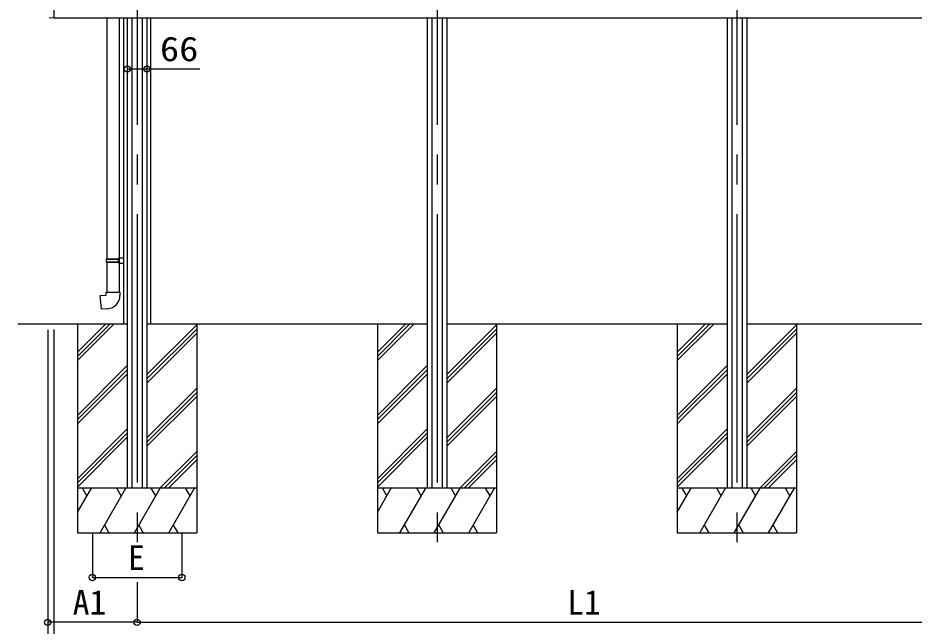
# Model space of a CAD drawing. Units: millimetres, scale not verified. Extents: x -11088 to 11088, y -17904 to 17951.
# Drawn here: x -7548 to -4540, y -14887 to -12847 of the extents above; entities that cross this region are included whole.
import ezdxf
from ezdxf.enums import TextEntityAlignment as Align

# ---------------------------------------------------------------- set-up
doc = ezdxf.new("R2010")
doc.units = ezdxf.units.MM
doc.header["$LTSCALE"] = 100
doc.linetypes.add('CHAIN2', pattern=[12, 9, -1, 1, -1])
for name, color, linetype in [('0-2_YKK_A1', 4, 'Continuous'), ('0-3_YKK_13', 4, 'Continuous'), ('0-4_YKK_12', 2, 'CHAIN2'), ('0-5_YKK_D', 6, 'Continuous')]:
    doc.layers.add(name, color=color, linetype=linetype)
doc.styles.add('ＭＳ ゴシック', font='')
doc.styles.get('ＭＳ ゴシック').set_extended_font_data('MS Gothic')

msp = doc.modelspace()

# ---------------------------------------------------------------- linework, layer by layer
at = {"layer": '0-2_YKK_A1'}
for p, q in [((-7428.4, -12010.4), (-7428.4, -12847.4)), ((-7428.4, -12846.9), (-3848.4, -12846.9)), ((-7193.9, -12847), (-7193.9, -13874.3)), ((-7181.4, -12846.9), (-7181.4, -14423.9)), ((-7165.9, -12846.9), (-7165.9, -14423.9)), ((-7130.9, -12846.9), (-7130.9, -14423.9)), ((-7115.4, -12846.9), (-7115.4, -14423.9)), ((-7103.5, -12847), (-7103.5, -13874.3)), ((-6174.7, -12846.9), (-6174.7, -14423.9)), ((-6159.2, -12846.9), (-6159.2, -14423.9)), ((-6124.2, -12846.9), (-6124.2, -14423.9)), ((-6108.7, -12846.9), (-6108.7, -14423.9)), ((-5168.1, -12846.9), (-5168.1, -14423.9)), ((-5152.6, -12846.9), (-5152.6, -14423.9)), ((-5117.6, -12846.9), (-5117.6, -14423.9)), ((-5102.1, -12846.9), (-5102.1, -14423.9)), ((-7181.4, -13873.9), (-7548.4, -13873.9)), ((-7348.4, -13873.9), (-7348.4, -14573.9)), ((-7348.4, -13967.9), (-7254.4, -13873.9)), ((-7348.4, -13982.1), (-7240.3, -13873.9)), ((-7348.4, -13996.2), (-7226.1, -13873.9)), ((-6174.7, -13873.9), (-7115.4, -13873.9)), ((-7115.4, -14043.3), (-6948.4, -13876.3)), ((-7115.4, -14057.4), (-6948.4, -13890.4)), ((-6948.4, -13873.9), (-6948.4, -14573.9)), ((-6341.7, -13873.9), (-6341.7, -14573.9)), ((-6341.7, -13967.9), (-6247.8, -13873.9)), ((-6341.7, -13982.1), (-6233.6, -13873.9)), ((-6341.7, -13996.2), (-6219.5, -13873.9)), ((-5168.1, -13873.9), (-6108.7, -13873.9)), ((-6108.7, -14043.3), (-5941.7, -13876.3)), ((-6108.7, -14057.4), (-5941.7, -13890.4)), ((-5941.7, -13873.9), (-5941.7, -14573.9)), ((-5335.1, -13873.9), (-5335.1, -14573.9)), ((-5335.1, -13967.9), (-5241.1, -13873.9)), ((-5335.1, -13982.1), (-5227, -13873.9)), ((-5335.1, -13996.2), (-5212.8, -13873.9)), ((-4161.4, -13873.9), (-5102.1, -13873.9)), ((-5102.1, -14043.3), (-4935.1, -13876.3)), ((-5102.1, -14057.4), (-4935.1, -13890.4)), ((-4935.1, -13873.9), (-4935.1, -14573.9)), ((-7115.4, -14071.6), (-6948.4, -13904.6)), ((-6108.7, -14071.6), (-5941.7, -13904.6)), ((-5102.1, -14071.6), (-4935.1, -13904.6)), ((-7348.4, -14180.1), (-7181.4, -14013.1)), ((-6341.7, -14180.1), (-6174.7, -14013.1)), ((-5335.1, -14180.1), (-5168.1, -14013.1)), ((-7348.4, -14194.2), (-7181.4, -14027.2)), ((-7348.4, -14208.3), (-7181.4, -14041.3)), ((-6341.7, -14194.2), (-6174.7, -14027.2)), ((-6341.7, -14208.3), (-6174.7, -14041.3)), ((-5335.1, -14194.2), (-5168.1, -14027.2)), ((-5335.1, -14208.3), (-5168.1, -14041.3)), ((-7115.4, -14255.4), (-6948.4, -14088.4)), ((-7115.4, -14269.6), (-6948.4, -14102.6)), ((-6108.7, -14255.4), (-5941.7, -14088.4)), ((-6108.7, -14269.6), (-5941.7, -14102.6)), ((-5102.1, -14255.4), (-4935.1, -14088.4)), ((-5102.1, -14269.6), (-4935.1, -14102.6)), ((-7115.4, -14283.7), (-6948.4, -14116.7)), ((-6108.7, -14283.7), (-5941.7, -14116.7)), ((-5102.1, -14283.7), (-4935.1, -14116.7)), ((-7348.4, -14392.2), (-7181.4, -14225.2)), ((-6341.7, -14392.2), (-6174.7, -14225.2)), ((-5335.1, -14392.2), (-5168.1, -14225.2)), ((-7348.4, -14406.3), (-7181.4, -14239.3)), ((-7348.4, -14420.5), (-7181.4, -14253.5)), ((-6341.7, -14406.3), (-6174.7, -14239.3)), ((-6341.7, -14420.5), (-6174.7, -14253.5)), ((-5335.1, -14406.3), (-5168.1, -14239.3)), ((-5335.1, -14420.5), (-5168.1, -14253.5)), ((-7071.8, -14423.9), (-6948.4, -14300.6)), ((-7057.7, -14423.9), (-6948.4, -14314.7)), ((-6065.1, -14423.9), (-5941.7, -14300.6)), ((-6051, -14423.9), (-5941.7, -14314.7)), ((-5058.5, -14423.9), (-4935.1, -14300.6)), ((-5044.3, -14423.9), (-4935.1, -14314.7)), ((-7043.5, -14423.9), (-6948.4, -14328.8)), ((-6036.8, -14423.9), (-5941.7, -14328.8)), ((-5030.2, -14423.9), (-4935.1, -14328.8)), ((-6948.4, -14423.9), (-7348.4, -14423.9)), ((-7348.4, -14504.7), (-7301.8, -14423.9)), ((-7316.8, -14449.9), (-7331.8, -14423.9)), ((-7272.9, -14573.9), (-7186.3, -14423.9)), ((-7201.3, -14449.9), (-7216.3, -14423.9)), ((-7157.5, -14573.9), (-7070.8, -14423.9)), ((-7085.8, -14449.9), (-7100.8, -14423.9)), ((-7042, -14573.9), (-6955.4, -14423.9)), ((-6970.4, -14449.9), (-6985.4, -14423.9)), ((-5941.7, -14423.9), (-6341.7, -14423.9)), ((-6341.7, -14504.7), (-6295.1, -14423.9)), ((-6310.1, -14449.9), (-6325.1, -14423.9)), ((-6266.3, -14573.9), (-6179.7, -14423.9)), ((-6194.7, -14449.9), (-6209.7, -14423.9)), ((-6150.8, -14573.9), (-6064.2, -14423.9)), ((-6079.2, -14449.9), (-6094.2, -14423.9)), ((-6035.3, -14573.9), (-5948.7, -14423.9)), ((-5963.7, -14449.9), (-5978.7, -14423.9)), ((-4935.1, -14423.9), (-5335.1, -14423.9)), ((-5335.1, -14504.7), (-5288.5, -14423.9)), ((-5303.5, -14449.9), (-5318.5, -14423.9)), ((-5259.6, -14573.9), (-5173, -14423.9)), ((-5188, -14449.9), (-5203, -14423.9)), ((-5144.1, -14573.9), (-5057.5, -14423.9)), ((-5072.5, -14449.9), (-5087.5, -14423.9)), ((-5028.6, -14573.9), (-4942, -14423.9)), ((-4957, -14449.9), (-4972, -14423.9)), ((-7257.9, -14548), (-7242.9, -14573.9)), ((-7142.5, -14548), (-7127.5, -14573.9)), ((-7027, -14548), (-7012, -14573.9)), ((-6251.3, -14548), (-6236.3, -14573.9)), ((-6135.8, -14548), (-6120.8, -14573.9)), ((-6020.3, -14548), (-6005.3, -14573.9)), ((-5244.6, -14548), (-5229.6, -14573.9)), ((-5129.1, -14548), (-5114.1, -14573.9)), ((-5013.6, -14548), (-4998.6, -14573.9)), ((-7348.4, -14573.9), (-6948.4, -14573.9)), ((-6341.7, -14573.9), (-5941.7, -14573.9)), ((-5335.1, -14573.9), (-4935.1, -14573.9))]:
    msp.add_line(p, q, dxfattribs=at)
at = {"layer": '0-3_YKK_13'}
for p, q in [((-7428.4, -12847.5), (-7443.7, -12846.7)), ((-7249.9, -12846.9), (-7249.9, -13654.4)), ((-7207.9, -13651.8), (-7207.9, -12846.9)), ((-7251.9, -13656.4), (-7250.9, -13654.4)), ((-7250.9, -13654.4), (-7207.9, -13654.4)), ((-7212.4, -13656.4), (-7212.8, -13654.4)), ((-7209.9, -13651.9), (-7193.9, -13651.4)), ((-7209.9, -13653.9), (-7209.9, -13651.9)), ((-7209.9, -13653.9), (-7207.9, -13653.9)), ((-7207.9, -13654.4), (-7207.9, -13654.9)), ((-7193.9, -13651.4), (-7193.9, -13669.4)), ((-7251.9, -13656.4), (-7207.9, -13656.4)), ((-7251.9, -13656.4), (-7251.9, -13664.4)), ((-7251.9, -13664.4), (-7207.9, -13664.4)), ((-7251.9, -13664.4), (-7250.9, -13666.4)), ((-7250.9, -13666.4), (-7207.9, -13666.4)), ((-7249.9, -13666.4), (-7249.9, -13766.4)), ((-7209.9, -13668.9), (-7209.9, -13666.9)), ((-7209.9, -13668.9), (-7193.9, -13669.4)), ((-7207.9, -13766.4), (-7207.9, -13668.9)), ((-7251.9, -13766.4), (-7205.9, -13766.4)), ((-7251.9, -13776.4), (-7251.9, -13766.4)), ((-7205.9, -13766.4), (-7205.9, -13777.3))]:
    msp.add_line(p, q, dxfattribs=at)
for points in [[(-7209.9, -13666.9), (-7207.9, -13666.9), (-7207.9, -13653.9)], [(-7212.4, -13656.4), (-7212.4, -13664.4), (-7212.8, -13666.4)], [(-7247, -13822.1), (-7267.8, -13823.9), (-7271.8, -13778.1), (-7251.9, -13776.4)]]:
    msp.add_lwpolyline(points, dxfattribs=at)
msp.add_arc((-7250.9, -13777.3), 45, 275, 0, dxfattribs=at)
at = {"layer": '0-4_YKK_12'}
for p, q in [((-7148.4, -11105.2), (-7148.4, -14606.3)), ((-6141.7, -11105.2), (-6141.7, -14619.4)), ((-5135.1, -11105.2), (-5135.1, -14619.4))]:
    msp.add_line(p, q, dxfattribs=at)
at = {"layer": '0-5_YKK_D'}
for p, q in [((-7181.4, -12979), (-7181.4, -13018.9)), ((-7115.4, -12979), (-7115.4, -13018.9)), ((-7448.4, -13893.1), (-7448.4, -14874.9)), ((-7428.4, -13892.3), (-7428.4, -15024.9)), ((-7428.4, -13892.3), (-7428.4, -15024.9)), ((-7298.4, -14574.9), (-7298.4, -14724.9)), ((-6998.4, -14574.9), (-6998.4, -14724.9)), ((-7448.4, -14681.2), (-7448.4, -15174.9)), ((-7448.4, -14734.3), (-7448.4, -15024.9)), ((-7298.4, -14723.9), (-6998.4, -14723.9)), ((-7148.4, -14739.5), (-7148.4, -14874.9)), ((-7148.4, -14739.5), (-7148.4, -14874.9)), ((-7148.4, -14873.9), (-7448.4, -14873.9)), ((-7148.4, -14873.9), (-4128.4, -14873.9))]:
    msp.add_line(p, q, dxfattribs=at)
msp.add_lwpolyline([(-7181.4, -13017.9), (-7115.4, -13017.9), (-6938.2, -13017.9)], dxfattribs=at)
for centre in [(-7181.4, -13017.9), (-7115.4, -13017.9), (-7298.4, -14723.9), (-6998.4, -14723.9), (-7448.4, -14873.9), (-7148.4, -14873.9), (-7148.4, -14873.9)]:
    msp.add_circle(centre, 10.6, dxfattribs=at)

# ---------------------------------------------------------------- texts
at = {"layer": '0-5_YKK_D', "style": 'ＭＳ ゴシック', "width": 1.15}
msp.add_text('66', height=82.48, dxfattribs=at).set_placement((-7071.6, -13016.6), align=Align.BOTTOM_LEFT)
at = {"layer": '0-5_YKK_D', "style": 'ＭＳ ゴシック'}
for s, height, p in [('E', 82.5, (-7178.4, -14722.9)), ('A1', 82.48, (-7364.4, -14873.1)), ('L1', 82.48, (-5704.4, -14873.1))]:
    msp.add_text(s, height=height, dxfattribs=at).set_placement(p, align=Align.BOTTOM_LEFT)

doc.saveas('drawing.dxf')
